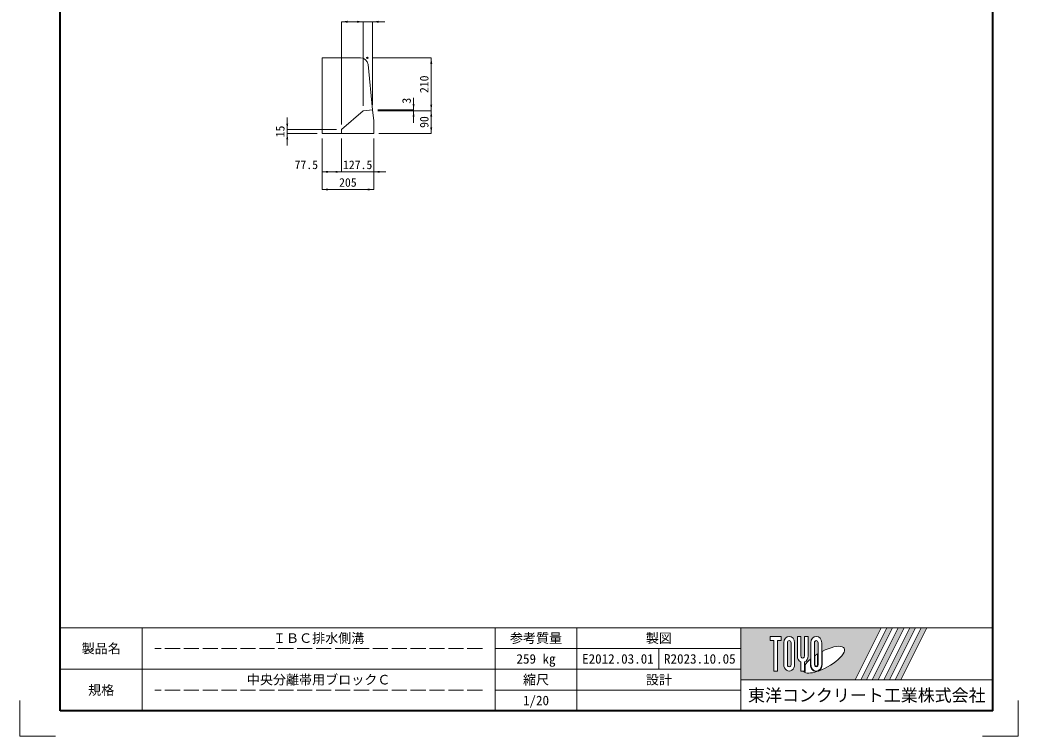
# Model space of a CAD drawing. Units: millimetres at full size. Extents: x 0 to 8736, y 0 to 5700.
# Drawn here: x 0 to 3960, y 0 to 2842 of the extents above; entities that cross this region are included whole.
import ezdxf
from ezdxf.enums import TextEntityAlignment as Align

# ---------------------------------------------------------------- set-up
doc = ezdxf.new("R2010")
doc.units = ezdxf.units.MM
doc.header["$LTSCALE"] = 10
doc.header["$PDMODE"] = 32
doc.header["$PDSIZE"] = 5
doc.linetypes.add('DASHED', pattern=[7.5, 6, -1.5])
for name, color, linetype, lineweight in [('Defpoints_2', 1, 'Continuous', 13), ('図枠', 7, 'Continuous', 5), ('寸法線', 7, 'Continuous', 13), ('本体', 2, 'Continuous', 13), ('補助線', 8, 'Continuous', 13)]:
    doc.layers.add(name, color=color, linetype=linetype, lineweight=lineweight)
doc.layers.add('作業エリア', color=11, linetype='Continuous')
doc.styles.add('ＭＳ ゴシック', font='')
doc.styles.get('ＭＳ ゴシック').set_extended_font_data('MS Gothic')

# ---------------------------------------------------------------- blocks, each defined once
blk = doc.blocks.new('filled_arrow')
at = {"color": 0, "linetype": 'Continuous', "lineweight": -2}
blk.add_solid([(7.5, 1.25), (0, 0), (7.5, -1.25)], dxfattribs=at)

msp = doc.modelspace()

# ---------------------------------------------------------------- hatches: boundary and pattern name
at = {"layer": '図枠'}
h = msp.add_hatch(color=256, dxfattribs=at)
h.paths.add_polyline_path([(2860, 430), (2860, 223.75), (3313.75, 223.75), (3416.88, 430)])
edge = h.paths.add_edge_path(flags=16)
edge.add_ellipse((3189.45, 303.04), major_axis=(80.81, 45.23), ratio=0.3471473, start_angle=-144.31122, end_angle=72.1899, ccw=False)
edge.add_ellipse((3159.52, 283.51), major_axis=(0, 27.5), ratio=0.8463542, start_angle=-160.70346, end_angle=-90)
edge.add_line((3182.8, 283.51), (3182.8, 335.93))
edge = h.paths.add_edge_path(flags=16)
edge.add_ellipse((3159.52, 370.24), major_axis=(0, 25.38), ratio=0.8463542, start_angle=-90, end_angle=90, ccw=False)
edge.add_line((3181.01, 370.24), (3181.01, 283.51))
edge.add_ellipse((3159.52, 283.51), major_axis=(0, 25.38), ratio=0.8463542, start_angle=90, end_angle=-90, ccw=False)
edge.add_line((3138.04, 283.51), (3138.04, 370.24))
edge = h.paths.add_edge_path(flags=16)
edge.add_line((3166.69, 370.24), (3166.69, 283.51))
edge.add_ellipse((3159.52, 283.51), major_axis=(0, 8.46), ratio=0.8463542, start_angle=90, end_angle=-90, ccw=False)
edge.add_line((3152.36, 283.51), (3152.36, 370.24))
edge.add_ellipse((3159.52, 370.24), major_axis=(0, 8.46), ratio=0.8463542, start_angle=-90, end_angle=90, ccw=False)
edge = h.paths.add_edge_path(flags=16)
edge.add_line((3164.9, 325.91), (3164.9, 283.51))
edge.add_ellipse((3159.52, 283.51), major_axis=(0, 6.35), ratio=0.8463542, start_angle=90, end_angle=-90, ccw=False)
edge.add_line((3154.15, 283.51), (3154.15, 318.97))
edge.add_ellipse((3189.45, 303.04), major_axis=(80.81, 45.23), ratio=0.3471473, start_angle=107.79174, end_angle=126.47132, ccw=False)
edge = h.paths.add_edge_path(flags=16)
edge.add_line((3127.3, 395.62), (3127.3, 317.88))
edge.add_ellipse((3105.81, 317.88), major_axis=(0, 25.38), ratio=0.8463542, start_angle=-163.34117, end_angle=-90, ccw=False)
edge.add_line((3112.97, 293.95), (3112.97, 258.12))
edge.add_line((3112.97, 258.12), (3098.65, 258.12))
edge.add_line((3098.65, 258.12), (3098.65, 293.95))
edge.add_ellipse((3105.81, 317.88), major_axis=(0, 25.38), ratio=0.8463542, start_angle=90, end_angle=163.34117, ccw=False)
edge.add_line((3084.33, 317.88), (3084.33, 395.62))
edge.add_line((3084.33, 395.62), (3098.65, 395.62))
edge.add_line((3098.65, 395.62), (3098.65, 317.88))
edge.add_ellipse((3105.81, 317.88), major_axis=(0, 8.46), ratio=0.8463542, start_angle=90, end_angle=-90)
edge.add_line((3112.97, 317.88), (3112.97, 395.62))
edge.add_line((3112.97, 395.62), (3127.3, 395.62))
edge = h.paths.add_edge_path(flags=16)
edge.add_line((3136.25, 305.4), (3136.25, 283.51))
edge.add_ellipse((3159.52, 283.51), major_axis=(0, 27.5), ratio=0.8463542, start_angle=90, end_angle=-171.54427)
edge.add_ellipse((3189.45, 303.04), major_axis=(80.81, 45.23), ratio=0.3471473, start_angle=-178.64954, end_angle=-148.29244, ccw=False)
edge.add_line((3109.89, 256.01), (3114.76, 256.01))
edge.add_line((3114.76, 256.01), (3114.76, 282.82))
edge.add_ellipse((3189.45, 303.04), major_axis=(80.81, 45.23), ratio=0.3471473, start_angle=148.21912, end_angle=165.90812, ccw=False)
edge = h.paths.add_edge_path(flags=16)
edge.add_ellipse((3052.1, 370.24), major_axis=(0, 25.38), ratio=0.8463542, start_angle=-90, end_angle=90, ccw=False)
edge.add_line((3073.59, 370.24), (3073.59, 283.51))
edge.add_ellipse((3052.1, 283.51), major_axis=(0, 25.38), ratio=0.8463542, start_angle=90, end_angle=-90, ccw=False)
edge.add_line((3030.62, 283.51), (3030.62, 370.24))
edge = h.paths.add_edge_path(flags=16)
edge.add_line((3059.26, 370.24), (3059.26, 283.51))
edge.add_ellipse((3052.1, 283.51), major_axis=(0, 8.46), ratio=0.8463542, start_angle=90, end_angle=-90, ccw=False)
edge.add_line((3044.94, 283.51), (3044.94, 370.24))
edge.add_ellipse((3052.1, 370.24), major_axis=(0, 8.46), ratio=0.8463542, start_angle=-90, end_angle=90, ccw=False)
h.paths.add_polyline_path([(3019.88, 395.62), (3019.88, 378.7), (3005.55, 378.7), (3005.55, 258.12), (2991.23, 258.12), (2991.23, 378.7), (2976.91, 378.7), (2976.91, 395.62)], flags=16)
for points in [[(3336.44, 223.75), (3359.13, 223.75), (3462.25, 430), (3439.56, 430)], [(3507.63, 430), (3484.94, 430), (3381.81, 223.75), (3404.5, 223.75)], [(3553, 430), (3530.31, 430), (3427.19, 223.75), (3449.88, 223.75)], [(3598.38, 430), (3575.69, 430), (3472.56, 223.75), (3495.25, 223.75)]]:
    msp.add_hatch(color=256, dxfattribs=at).paths.add_polyline_path(points)

# ---------------------------------------------------------------- linework, layer by layer
at = {"layer": 'Defpoints_2'}
for p, q in [((0, 141.42), (0, 0)), ((3960, 141.42), (3960, 0)), ((0, 0), (141.42, 0)), ((3960, 0), (3818.58, 0))]:
    msp.add_line(p, q, dxfattribs=at)
at = {"layer": '作業エリア'}
msp.add_point((1378.55, 2692.1), dxfattribs=at)
at = {"layer": '図枠', "lineweight": 40}
for p, q in [((160, 100), (160, 5600)), ((3860, 100), (3860, 5600)), ((3860, 100), (160, 100))]:
    msp.add_line(p, q, dxfattribs=at)
at = {"layer": '図枠', "lineweight": 13}
for p, q in [((3860, 430), (160, 430)), ((485, 100), (485, 430)), ((1885, 100), (1885, 430)), ((2210, 100), (2210, 430)), ((2860, 100), (2860, 430)), ((2860, 347.5), (1885, 347.5)), ((2535, 265), (2535, 347.5)), ((2860, 265), (160, 265)), ((2860, 182.5), (1885, 182.5))]:
    msp.add_line(p, q, dxfattribs=at)
at = {"layer": '図枠'}
for p, q in [((2860, 430), (3416.88, 430)), ((3416.88, 430), (3313.75, 223.75)), ((3439.56, 430), (3336.44, 223.75)), ((3462.25, 430), (3359.13, 223.75)), ((3484.94, 430), (3381.81, 223.75)), ((3507.63, 430), (3404.5, 223.75)), ((3530.31, 430), (3427.19, 223.75)), ((3439.56, 430), (3462.25, 430)), ((3553, 430), (3449.88, 223.75)), ((3575.69, 430), (3472.56, 223.75)), ((3484.94, 430), (3507.63, 430)), ((3598.38, 430), (3495.25, 223.75)), ((3530.31, 430), (3553, 430)), ((3575.69, 430), (3598.38, 430)), ((2976.91, 395.62), (2976.91, 378.7)), ((2976.91, 395.62), (3019.88, 395.62)), ((2991.23, 378.7), (2976.91, 378.7)), ((2991.23, 378.7), (2991.23, 258.12)), ((3005.55, 378.7), (3005.55, 258.12)), ((3019.88, 378.7), (3005.55, 378.7)), ((3019.88, 395.62), (3019.88, 378.7)), ((3030.62, 370.24), (3030.62, 283.51)), ((3044.94, 283.51), (3044.94, 370.24)), ((3059.26, 370.24), (3059.26, 283.51)), ((3073.59, 283.51), (3073.59, 370.24)), ((3084.33, 395.62), (3098.65, 395.62)), ((3084.33, 317.88), (3084.33, 395.62)), ((3098.65, 395.62), (3098.65, 317.88)), ((3112.97, 395.62), (3127.3, 395.62)), ((3112.97, 317.88), (3112.97, 395.62)), ((3127.3, 395.62), (3127.3, 317.88)), ((3138.04, 370.24), (3138.04, 283.51)), ((3152.36, 283.51), (3152.36, 370.24)), ((3166.69, 370.24), (3166.69, 283.51)), ((3181.01, 283.51), (3181.01, 370.24)), ((3154.15, 283.51), (3154.15, 318.97)), ((3164.9, 325.91), (3164.9, 283.51)), ((3182.8, 283.51), (3182.8, 335.93)), ((3098.65, 293.95), (3098.65, 258.12)), ((3112.97, 293.95), (3112.97, 258.12)), ((3114.76, 282.82), (3114.76, 256.01)), ((3136.25, 305.4), (3136.25, 283.51)), ((3005.55, 258.12), (2991.23, 258.12)), ((3112.97, 258.12), (3098.65, 258.12)), ((3109.89, 256.01), (3114.76, 256.01)), ((2860, 223.75), (3313.75, 223.75)), ((3336.44, 223.75), (3359.13, 223.75)), ((3381.81, 223.75), (3404.5, 223.75)), ((3427.19, 223.75), (3449.88, 223.75)), ((3472.56, 223.75), (3495.25, 223.75))]:
    msp.add_line(p, q, dxfattribs=at)
at = {"layer": '図枠', "linetype": 'DASHED', "lineweight": 9}
for p, q in [((1835, 347.5), (535, 347.5)), ((1835, 182.5), (535, 182.5))]:
    msp.add_line(p, q, dxfattribs=at)
at = {"layer": '図枠'}
for centre, major_axis, ratio, start_param, end_param in [((3052.1, 370.24), (0, 25.38), 0.846354, 4.712389, 7.8539816), ((3052.1, 370.24), (0, 8.46), 0.846354, 4.712389, 7.8539816), ((3159.52, 370.24), (0, 25.38), 0.846354, 4.712389, 7.8539816), ((3159.52, 370.24), (0, 8.46), 0.846354, 4.712389, 7.8539816), ((3189.45, 303.04), (80.81, 45.23), 0.347147, 4.2621853, 7.7429163), ((3105.81, 317.88), (0, 25.38), 0.846354, 1.5707963, 2.8017557), ((3105.81, 317.88), (0, 8.46), 0.846354, 1.5707963, 4.712389), ((3105.81, 317.88), (0, 25.38), 0.846354, 3.4814296, 4.712389), ((3189.45, 303.04), (80.81, 45.23), 0.347147, 1.6817405, 1.8219833), ((3052.1, 283.51), (0, 25.38), 0.846354, 1.5707963, 4.712389), ((3052.1, 283.51), (0, 8.46), 0.846354, 1.5707963, 4.712389), ((3189.45, 303.04), (80.81, 45.23), 0.347147, 2.0815197, 2.5155126), ((3159.52, 283.51), (0, 27.5), 0.846354, 1.5707963, 3.3154679), ((3159.52, 283.51), (0, 25.38), 0.846354, 1.5707963, 4.712389), ((3159.52, 283.51), (0, 8.46), 0.846354, 1.5707963, 4.712389), ((3159.52, 283.51), (0, 6.35), 0.846354, 1.5707963, 4.712389), ((3159.52, 283.51), (0, 27.5), 0.846354, 3.5338438, 4.712389), ((3189.45, 303.04), (80.81, 45.23), 0.347147, 3.2093975, 4.2004451)]:
    msp.add_ellipse(centre, major_axis=major_axis, ratio=ratio, start_param=start_param, end_param=end_param, dxfattribs=at)
at = {"layer": '寸法線'}
for p, q in [((1276.05, 2835.17), (1361.05, 2835.17)), ((1276.05, 2427.1), (1276.05, 2835.17)), ((1313.05, 2835.17), (1447.25, 2835.17)), ((1361.05, 2502.1), (1361.05, 2835.17)), ((1361.05, 2502.1), (1361.05, 2835.17)), ((1399.25, 2505.1), (1399.25, 2835.17)), ((1398.55, 2692.1), (1631.76, 2692.1)), ((1631.76, 2692.1), (1631.76, 2482.1)), ((1561.76, 2533.1), (1561.76, 2434.1)), ((1419.25, 2485.1), (1561.76, 2485.1)), ((1419.55, 2482.1), (1631.76, 2482.1)), ((1419.55, 2482.1), (1561.76, 2482.1)), ((1419.55, 2482.1), (1631.76, 2482.1)), ((1631.76, 2392.1), (1631.76, 2482.1)), ((1060.48, 2455.1), (1060.48, 2344.1)), ((1256.05, 2407.1), (1060.48, 2407.1)), ((1178.55, 2392.1), (1060.48, 2392.1)), ((1423.55, 2392.1), (1631.76, 2392.1)), ((1198.55, 2372.1), (1198.55, 2239.43)), ((1198.55, 2372.1), (1198.55, 2169.43)), ((1276.05, 2372.1), (1276.05, 2239.43)), ((1276.05, 2372.1), (1276.05, 2239.43)), ((1403.55, 2372.1), (1403.55, 2239.43)), ((1403.55, 2372.1), (1403.55, 2169.43)), ((1198.55, 2239.43), (1276.05, 2239.43)), ((1228.05, 2239.43), (1451.55, 2239.43)), ((1198.55, 2169.43), (1403.55, 2169.43))]:
    msp.add_line(p, q, dxfattribs=at)
at = {"layer": '本体'}
for p, q in [((1198.55, 2392.1), (1198.55, 2692.1)), ((1198.55, 2692.1), (1351.4, 2692.1)), ((1381.25, 2665.09), (1399.25, 2485.1)), ((1276.05, 2407.1), (1361.05, 2482.1)), ((1361.05, 2482.1), (1399.25, 2485.1)), ((1399.25, 2485.1), (1403.55, 2442.1)), ((1403.55, 2442.1), (1403.55, 2392.1)), ((1276.05, 2392.1), (1198.55, 2392.1)), ((1276.05, 2392.1), (1276.05, 2407.1)), ((1403.55, 2392.1), (1276.05, 2392.1))]:
    msp.add_line(p, q, dxfattribs=at)
msp.add_arc((1351.4, 2662.1), 30, 5.71059, 90, dxfattribs=at)
at = {"layer": '補助線'}
msp.add_line((2860, 223.75), (3860, 223.75), dxfattribs=at)

# ---------------------------------------------------------------- block references
at = {"layer": '寸法線', "xscale": 3.2, "yscale": 3.2}
for p in [(1276.05, 2835.17), (1399.25, 2835.17), (1198.55, 2239.43), (1403.55, 2239.43), (1198.55, 2169.43)]:
    msp.add_blockref('filled_arrow', p, dxfattribs=at)
for p, rotation in [((1361.05, 2835.17), 180), ((1361.05, 2835.17), 180), ((1631.76, 2692.1), 270), ((1561.76, 2485.1), 90), ((1631.76, 2482.1), 90), ((1561.76, 2482.1), 270), ((1631.76, 2482.1), 270), ((1060.48, 2407.1), 90), ((1631.76, 2392.1), 90), ((1060.48, 2392.1), 270), ((1276.05, 2239.43), 180), ((1276.05, 2239.43), 180), ((1403.55, 2169.43), 180)]:
    msp.add_blockref('filled_arrow', p, dxfattribs=dict(at, rotation=rotation))

# ---------------------------------------------------------------- texts
at = {"layer": '図枠', "style": 'ＭＳ ゴシック'}
for s, height, p in [('ＩＢＣ排水側溝', 37.98, (1185, 388.75)), ('参考質量', 37.98, (2047.5, 388.75)), ('製図', 37.98, (2535, 388.75)), ('製品名', 37.98, (322.5, 347.5)), ('259 kg', 37.98, (2047.5, 306.25)), ('E2012.03.01', 37.98, (2372.5, 306.25)), ('R2023.10.05', 37.98, (2697.5, 306.25)), ('中央分離帯用ブロックＣ', 37.98, (1185, 223.75)), ('縮尺', 37.98, (2047.5, 223.75)), ('設計', 37.98, (2535, 223.75)), ('規格', 37.98, (322.5, 182.5)), ('1/20', 37.98, (2047.5, 141.25)), ('東洋コンクリート工業株式会社', 49.37, (3360, 161.87))]:
    msp.add_text(s, height=height, dxfattribs=at).set_placement(p, align=Align.MIDDLE_CENTER)
at = {"layer": '寸法線', "style": 'ＭＳ ゴシック'}
for s, p in [('210', (1603.76, 2587.1)), ('3', (1533.76, 2521.95)), ('90', (1603.76, 2437.1)), ('15', (1032.48, 2399.6))]:
    msp.add_text(s, height=34.18, rotation=90, dxfattribs=at).set_placement(p, align=Align.MIDDLE_CENTER)
for s, p in [('77.5', (1136.16, 2267.43)), ('127.5', (1339.8, 2267.43)), ('205', (1301.05, 2197.43))]:
    msp.add_text(s, height=34.18, dxfattribs=at).set_placement(p, align=Align.MIDDLE_CENTER)

doc.saveas('drawing.dxf')
